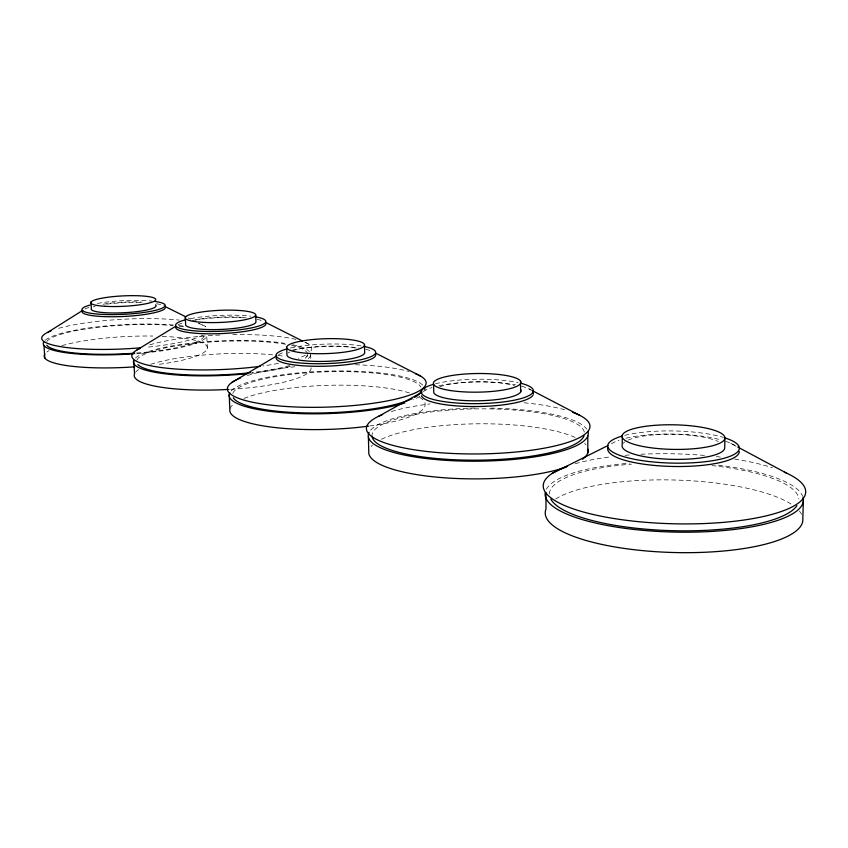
<?xml version="1.0" encoding="UTF-8"?>
<svg xmlns="http://www.w3.org/2000/svg" width="848" height="848" viewBox="0 0 848 848"><rect width="100%" height="100%" fill="white"/><g stroke="black" fill="none" stroke-linecap="round" stroke-linejoin="round"><path stroke-width="0.64" stroke-dasharray="4.24 3.18" d="M307.729 354.835L305.036 358.768A85.648 16.716 -2.5 0 0 307.548 355.397M423.258 391.49L426.714 389.571A56.021 12.285 -0.7 0 1 431.939 387.568M188.108 317.958L190.471 319.134M198.718 323.236L205.799 326.745A83.146 14.829 -3 0 0 198.559 323.533M304.888 342.221L308.354 343.97M528.929 388.861L531.23 390.069M730.806 443.345L736.594 446.44M207.325 348.443L206.753 335.946A81.874 14.851 -3 0 1 135.171 353.69M310.654 354.199L310.813 359.128M162.244 336.327A81.747 15.391 -3 0 1 207.347 348.348A81.747 15.391 -3 0 1 157.06 364.608M46.926 351.994A81.747 15.391 -3 0 1 49.057 350.616M61.819 345.655A81.747 15.391 -3 0 1 152.831 336.052M45.251 340.228A81.874 14.851 -3 0 1 173.289 325.007M178.674 325.515A81.874 14.851 -3 0 1 184.875 326.3M203.986 336.041A79.076 14.342 -3 0 1 136.083 353.065M46.788 341.458A79.076 14.342 -3 0 1 173.045 325.579M179.394 326.236A79.076 14.342 -3 0 1 184.027 326.872M203.117 335.002A83.146 14.829 -3 0 1 145.464 347.362M58.682 328.324A83.146 14.829 -3 0 1 179.172 320.088M84.959 308.958A41.658 6.869 -2.9 0 1 88.913 307.495M106.604 304.135A41.658 6.869 -2.9 0 1 141.446 302.492M156.541 303.754A41.658 6.869 -2.9 0 1 163.685 305.715M97.403 303.436A41.669 6.826 -2.9 0 1 151.887 301.093M93.344 306.965A32.51 5.321 -2.9 0 1 95.114 306.245M103.117 304.273A32.51 5.321 -2.9 0 1 142.051 302.121M305.418 355.206A90.058 17.278 -2.4 0 1 298.21 358.248M278.451 363.357A90.058 17.278 -2.4 0 1 262.721 365.976M149.767 344.839A90.058 17.278 -2.4 0 1 222.271 334.939M232.744 334.631A90.058 17.278 -2.4 0 1 295.952 339.412M305.587 342.507A90.058 17.278 -2.4 0 1 310.103 351.941M178.038 324.816A45.135 7.992 -2.4 0 1 183.115 322.749M195.199 320.056A45.135 7.992 -2.4 0 1 244.235 317.82M257.008 319.367A45.135 7.992 -2.4 0 1 262.689 320.936M190.546 318.636A45.145 7.939 -2.4 0 1 250.785 316.187M192.263 320.756A35.213 6.19 -2.4 0 1 246.153 317.926M311.099 367.767A88.531 17.956 -2.5 0 1 230.126 389.349M135.479 372.357A88.531 17.956 -2.5 0 1 139.348 369.187M150.69 364.301A88.531 17.956 -2.5 0 1 276.787 355.28M278.049 355.429A88.531 17.956 -2.5 0 1 285.151 356.425M310.612 355.1A88.68 17.31 -2.5 0 1 307.994 358.821M290.292 366.378A88.68 17.31 -2.5 0 1 251.156 373.3M135.468 358.047A88.68 17.31 -2.5 0 1 197.022 342.55A88.68 17.31 -2.5 0 1 284.674 343.302M292.708 344.765A88.68 17.31 -2.5 0 1 309.34 351.56M289.666 365.552A85.648 16.716 -2.5 0 1 251.856 372.537M136.782 360.252A85.648 16.716 -2.5 0 1 195.358 343.292A85.648 16.716 -2.5 0 1 286.635 344.436M291.553 345.443A85.648 16.716 -2.5 0 1 307.644 354.305M290.419 348.051A49.852 9.752 -1.8 0 1 362.075 346.079M232.787 393.483A94.563 20.511 -1.8 0 1 324.985 371.848A94.563 20.511 -1.8 0 1 420.82 387.017M247.309 375.537A99.439 21.211 -1.8 0 1 294.881 366.76M355.429 364.735A99.439 21.211 -1.8 0 1 409.054 371.541M278.557 354.75A49.841 9.816 -1.8 0 1 284.695 352.1M291.638 350.277A49.841 9.816 -1.8 0 1 358.365 347.956M365.7 349.281A49.841 9.816 -1.8 0 1 372.442 351.485M288.246 352.938A38.891 7.6 -1.8 0 1 289.846 351.952M293.09 350.627A38.891 7.6 -1.8 0 1 356.287 348.115M424.837 402.715A97.721 22.016 -1.8 0 1 369.866 425.972M230.052 408.683A97.721 22.016 -1.8 0 1 233.836 403.892M243.948 398.443A97.721 22.016 -1.8 0 1 410.994 393.472M419.559 397.299A97.721 22.016 -1.8 0 1 423.788 400.85M420.057 396.196A97.902 21.242 -1.8 0 1 413.199 399.885M231.154 390.949A97.902 21.242 -1.8 0 1 326.628 371.148A97.902 21.242 -1.8 0 1 422.707 385.098M371.117 446.493A109.784 27.528 -0.5 0 1 372.601 444.956M381.388 439.306A109.784 27.528 -0.5 0 1 477.986 423.799A109.784 27.528 -0.5 0 1 575.114 437.451M584.622 443.398A109.784 27.528 -0.5 0 1 586.063 444.935M370.693 430.063A110.017 26.564 -0.6 0 1 475.304 408.089M490.812 408.111A110.017 26.564 -0.6 0 1 586.668 429.067M372.124 436.805A106.254 25.652 -0.6 0 1 473.47 408.927A106.254 25.652 -0.6 0 1 584.41 432.533M391.384 411.534A111.756 26.532 -0.6 0 1 430.031 403.924M524.085 402.768A111.756 26.532 -0.6 0 1 564.651 409.754M438.808 385.766A56.021 12.285 -0.7 0 1 515.552 384.822M521.615 386.211A56.021 12.285 -0.7 0 1 531.325 390.345M439.752 386.836A43.714 9.519 -0.7 0 1 514.513 385.882M435.437 383.805A56.042 12.201 -0.7 0 1 518.096 382.596M546.388 489.243A129.193 35.001 1.4 0 1 629.492 463.22M718.245 465.17A129.193 35.001 1.4 0 1 802.59 496.048M549.419 494.066A124.773 33.803 1.4 0 1 631.431 464.174M711.885 465.563A124.773 33.803 1.4 0 1 798.848 498.984M555.641 499.006A128.885 36.252 1.6 0 1 673.853 480A128.885 36.252 1.6 0 1 792.276 504.814M799.441 511.09A128.885 36.252 1.6 0 1 801.551 514.27M623.1 443.409A51.336 12.55 1.1 0 1 624.838 441.882M627.986 440.154A51.336 12.55 1.1 0 1 672.846 434.261A51.336 12.55 1.1 0 1 718.277 441.522M575.336 463.697A131.249 34.969 1.4 0 1 610.804 456.818M625.04 455.312A131.249 34.969 1.4 0 1 631.58 454.804M640.918 454.252A131.249 34.969 1.4 0 1 705.843 455.546M716.369 456.595A131.249 34.969 1.4 0 1 720.355 457.061M734.569 459.054A131.249 34.969 1.4 0 1 772.38 467.704M611.45 443.79A65.794 16.197 1.1 0 1 618.998 440.229M626.004 438.204A65.794 16.197 1.1 0 1 720.662 439.826M725.581 441.31A65.794 16.197 1.1 0 1 737.198 447.352M624.753 435.384A65.826 16.091 1.1 0 1 723.249 437.367"/><path stroke-width="1.27" d="M587.802 452.917L587.834 436.02M622.252 435.374L622.199 445.009A51.336 12.55 1.1 0 0 671.139 459.309A51.336 12.55 1.1 0 0 724.711 447.935L724.902 438.172A51.399 12.296 1 0 0 648.54 425.94A51.399 12.296 1 0 0 647.098 447.214A51.399 12.296 1 0 0 724.902 438.172M803.385 499.143L802.823 518.552A128.885 36.252 1.6 0 1 668.436 552.345A128.885 36.252 1.6 0 1 546.006 509.001L545.942 492.72M48.05 332.162L82.722 310.368M137.069 349.906L175.822 326.173M231.557 382.671L276.692 355.927M378.431 416.41L422.113 392.126M551.995 473.523L607.952 445.539M164.533 306.255L185.754 316.792M265.668 322.431L302.588 341.055M375.664 353.139L420.491 376.024M532.385 390.663L579.714 415.329M737.76 447.055L786.414 473.057M43.99 345.465L44.827 358.121M90.98 302.089L91.361 308.407A32.51 5.321 -2.9 0 0 125.027 312.668A32.51 5.321 -2.9 0 0 155.523 304.845M185.309 317.459L185.638 324.328A35.213 6.19 -2.4 0 0 219.59 329.49A35.213 6.19 -2.4 0 0 255.958 321.911L255.683 315.053A35.245 6.063 -2.4 0 0 203.297 311.767A35.245 6.063 -2.4 0 0 202.428 322.314A35.245 6.063 -2.4 0 0 255.683 315.053M229.193 394.68L229.84 409.648A97.721 22.016 -1.8 0 0 368.583 426.141M286.688 347.362L286.963 354.941A38.891 7.6 -1.8 0 0 326.819 361.322A38.891 7.6 -1.8 0 0 364.661 352.238L364.47 344.67M368.392 436.943L368.827 453.616A109.784 27.528 -0.5 0 0 446.239 477.922A109.784 27.528 -0.5 0 0 566.188 467.153M433.582 384.155L433.731 392.592A43.714 9.519 -0.7 0 0 482.077 400.691A43.714 9.519 -0.7 0 0 520.587 389.518M520.534 381.081L520.63 392.009M134.578 366.845A81.747 15.391 -3 0 1 44.838 354.072M133.857 353.786A81.874 14.851 -3 0 1 44.001 341.564M134.821 353.16A79.076 14.342 -3 0 1 46.799 345.231M140.27 347.828A83.146 14.829 -3 0 1 58.12 346.217A83.146 14.829 -3 0 1 51.06 330.858M165.243 308.004A41.658 6.869 -2.9 0 1 120.077 316.611A41.658 6.869 -2.9 0 1 82.362 310.824M155.078 301.475A41.669 6.826 -2.9 0 1 153.128 310.856A41.669 6.826 -2.9 0 1 96.566 313.983A41.669 6.826 -2.9 0 1 90.015 305.068M265.943 323.862A45.135 7.992 -2.4 0 1 219.335 333.667A45.135 7.992 -2.4 0 1 175.833 326.957M260.262 366.304A90.058 17.278 -2.4 0 1 158.565 367.152A90.058 17.278 -2.4 0 1 139.973 348.411M255.725 316.898A45.145 7.939 -2.4 0 1 251.739 327.847A45.145 7.939 -2.4 0 1 190.355 330.423A45.145 7.939 -2.4 0 1 185.256 319.844M228.843 389.412A88.531 17.956 -2.5 0 1 134.514 373.947L133.761 360.347A88.68 17.31 -2.5 0 0 247.298 373.703M250.563 372.685A85.648 16.716 -2.5 0 1 137.927 364.587M375.664 354.369A49.841 9.816 -1.8 0 1 327.169 366.156A49.841 9.816 -1.8 0 1 276.098 357.845M364.502 346.546A49.852 9.752 -1.8 0 1 359.997 359.934A49.852 9.752 -1.8 0 1 292.125 362.054A49.852 9.752 -1.8 0 1 286.783 348.963M421.233 391.119A94.563 20.511 -1.8 0 1 414.651 397.383M412.096 398.708A94.563 20.511 -1.8 0 1 311.958 413.008A94.563 20.511 -1.8 0 1 233.295 397.765M415.478 373.682A99.439 21.211 -1.8 0 1 324.349 407.188A99.439 21.211 -1.8 0 1 240.461 377.964M404.825 402.948A97.902 21.242 -1.8 0 1 290.376 413.177A97.902 21.242 -1.8 0 1 229.808 392.815M424.551 387.769A97.902 21.242 -1.8 0 1 424.837 389.985M588.173 449.281A109.784 27.528 -0.5 0 1 582.512 459.245M587.897 431.346A110.017 26.564 -0.6 0 1 476.078 461.206A110.017 26.564 -0.6 0 1 369.113 432.321M584.028 435.914A106.254 25.652 -0.6 0 1 475.993 460.178A106.254 25.652 -0.6 0 1 372.124 436.805M572.336 412.192A111.756 26.532 -0.6 0 1 552.006 446.62A111.756 26.532 -0.6 0 1 406.457 448.444A111.756 26.532 -0.6 0 1 382.639 414.566M521.594 383.444A56.042 12.201 -0.7 0 1 515.245 399.991A56.042 12.201 -0.7 0 1 439.359 400.839A56.042 12.201 -0.7 0 1 433.116 384.441M532.979 395.104A56.021 12.285 -0.7 0 1 476.184 406.542A56.021 12.285 -0.7 0 1 421.53 395.846M532.83 391.893A56.021 12.285 -0.7 0 1 533.35 394.034M802.971 497.087A129.193 35.001 1.4 0 1 677.202 532.152A129.193 35.001 1.4 0 1 545.211 492.752M796.929 505.694A124.773 33.803 1.4 0 1 672.4 530.678A124.773 33.803 1.4 0 1 550.808 499.112M784.326 472.124A131.249 34.969 1.4 0 1 759.246 517.386A131.249 34.969 1.4 0 1 585.639 512.616A131.249 34.969 1.4 0 1 567.524 466.177M739.308 451.602A65.794 16.197 1.1 0 1 670.651 466.411A65.794 16.197 1.1 0 1 607.952 447.808M724.468 437.748A65.826 16.091 1.1 0 1 718.68 459.563A65.826 16.091 1.1 0 1 628.866 458.058A65.826 16.091 1.1 0 1 622.326 436.031M105.12 306.298A32.531 5.215 -2.8 0 0 155.703 299.895A32.531 5.215 -2.8 0 0 109.053 297.086A32.531 5.215 -2.8 0 0 105.12 306.298M299.397 352.471A38.923 7.441 -1.8 0 0 363.612 346.631A38.923 7.441 -1.8 0 0 313.802 339.433A38.923 7.441 -1.8 0 0 299.397 352.471M450.638 390.568A43.757 9.317 -0.7 0 0 520.566 383.519A43.757 9.317 -0.7 0 0 460.316 374.434A43.757 9.317 -0.7 0 0 450.638 390.568"/></g></svg>
